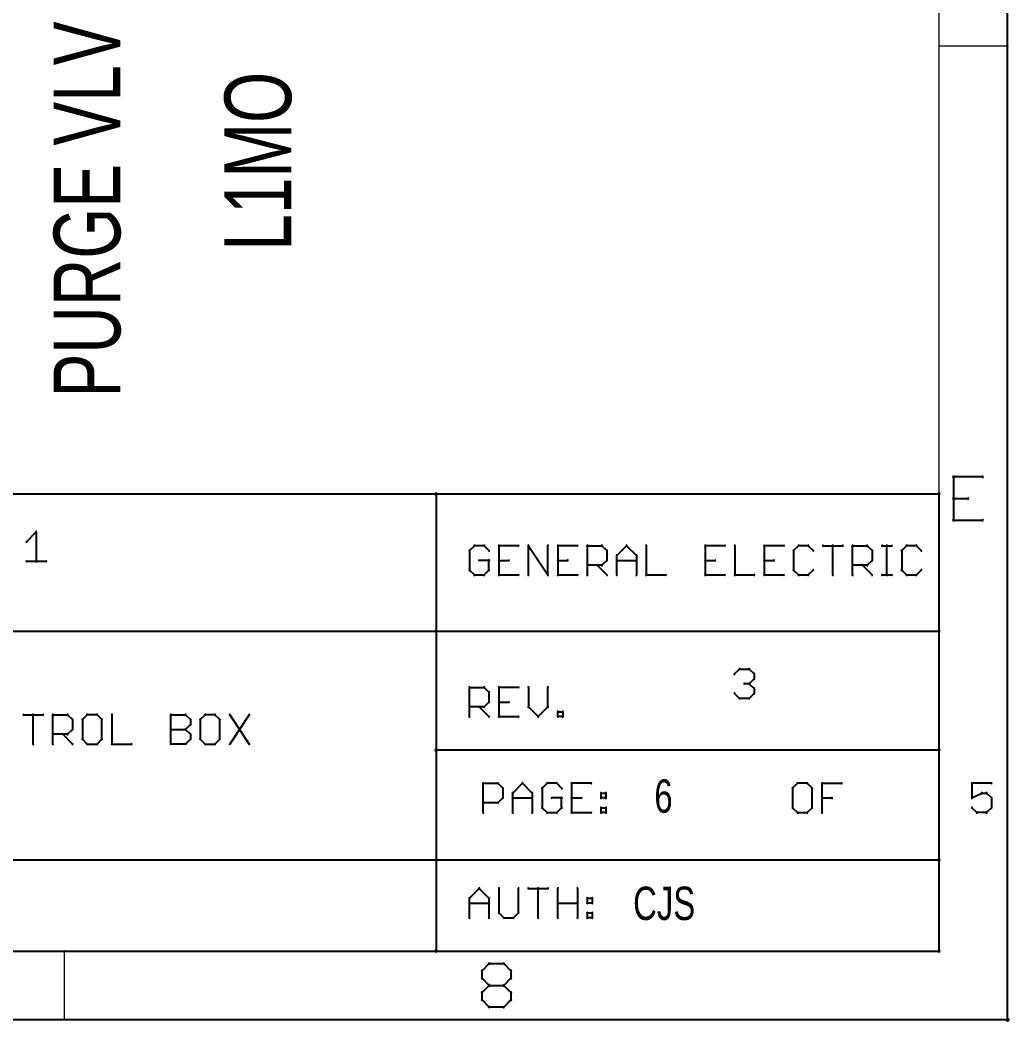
# Paper-space layout 'OUTPUT MODULE' of a CAD drawing. Header units: inches. Extents: x 0.9 to 16.5, y 0.5 to 10.7.
# Drawn here: x 14.34 to 16.503, y 0.497 to 2.687 of the extents above; entities that cross this region are included whole.
import ezdxf

# ---------------------------------------------------------------- set-up
doc = ezdxf.new("R2010")
doc.units = ezdxf.units.IN
doc.header["$MEASUREMENT"] = 0
for name, color, linetype in [('94', 14, 'Continuous'), ('97', 94, 'Continuous'), ('TEXT', 4, 'Continuous')]:
    doc.layers.add(name, color=color, linetype=linetype)
doc.styles.add('SLDTEXTSTYLE0', font='TXT', dxfattribs={"width": 0.736842})

psp = doc.layouts.new('OUTPUT MODULE')

# ---------------------------------------------------------------- linework, layer by layer
at = {"layer": '94', "lineweight": 25}
for p, q in [((15.25, 1.65), (12.75, 1.65)), ((16.35, 1.65), (15.25, 1.65)), ((15.25, 1.65), (15.25, 1.35)), ((16.35, 1.35), (16.35, 1.65)), ((15.3337, 1.5371), (15.323, 1.5264)), ((15.355, 1.5371), (15.3337, 1.5371)), ((15.3657, 1.5264), (15.355, 1.5371)), ((15.4302, 1.5371), (15.3875, 1.5371)), ((15.3875, 1.5371), (15.3875, 1.473)), ((15.4519, 1.473), (15.4519, 1.5371)), ((15.4519, 1.5371), (15.4946, 1.473)), ((15.4946, 1.473), (15.4946, 1.5371)), ((15.5591, 1.5371), (15.5164, 1.5371)), ((15.5164, 1.5371), (15.5164, 1.473)), ((15.5808, 1.473), (15.5808, 1.5371)), ((15.5808, 1.5371), (15.6128, 1.5371)), ((15.6128, 1.5371), (15.6235, 1.5264)), ((15.6453, 1.5157), (15.6666, 1.5371)), ((15.6666, 1.5371), (15.688, 1.5157)), ((15.7097, 1.5371), (15.7097, 1.473)), ((15.8813, 1.5371), (15.8386, 1.5371)), ((15.8386, 1.5371), (15.8386, 1.473)), ((15.9031, 1.5371), (15.9031, 1.473)), ((16.0103, 1.5371), (15.9675, 1.5371)), ((15.9675, 1.5371), (15.9675, 1.473)), ((16.0427, 1.5371), (16.032, 1.5264)), ((16.064, 1.5371), (16.0427, 1.5371)), ((16.0747, 1.5264), (16.064, 1.5371)), ((16.0965, 1.5371), (16.1392, 1.5371)), ((16.1178, 1.473), (16.1178, 1.5371)), ((16.1609, 1.473), (16.1609, 1.5371)), ((16.1609, 1.5371), (16.1929, 1.5371)), ((16.1929, 1.5371), (16.2036, 1.5264)), ((16.2254, 1.5371), (16.2467, 1.5371)), ((16.236, 1.473), (16.236, 1.5371)), ((16.279, 1.5371), (16.2683, 1.5264)), ((16.3004, 1.5371), (16.279, 1.5371)), ((16.311, 1.5264), (16.3004, 1.5371)), ((15.323, 1.5264), (15.323, 1.4837)), ((15.6235, 1.5264), (15.6235, 1.505)), ((15.6453, 1.473), (15.6453, 1.5157)), ((15.688, 1.5157), (15.688, 1.473)), ((16.032, 1.5264), (16.032, 1.4837)), ((16.2036, 1.5264), (16.2036, 1.505)), ((16.2683, 1.5264), (16.2683, 1.4837)), ((15.3657, 1.505), (15.3444, 1.505)), ((15.3657, 1.4837), (15.3657, 1.505)), ((15.3875, 1.505), (15.4088, 1.505)), ((15.5164, 1.505), (15.5377, 1.505)), ((15.6128, 1.4944), (15.5808, 1.4944)), ((15.6022, 1.4944), (15.6235, 1.473)), ((15.6235, 1.505), (15.6128, 1.4944)), ((15.6453, 1.505), (15.688, 1.505)), ((15.8386, 1.505), (15.86, 1.505)), ((15.9675, 1.505), (15.9889, 1.505)), ((16.1929, 1.4944), (16.1609, 1.4944)), ((16.1823, 1.4944), (16.2036, 1.473)), ((16.2036, 1.505), (16.1929, 1.4944)), ((15.323, 1.4837), (15.3337, 1.473)), ((15.3337, 1.473), (15.355, 1.473)), ((15.355, 1.473), (15.3657, 1.4837)), ((15.3875, 1.473), (15.4302, 1.473)), ((15.5164, 1.473), (15.5591, 1.473)), ((15.7097, 1.473), (15.7524, 1.473)), ((15.8386, 1.473), (15.8813, 1.473)), ((15.9031, 1.473), (15.9458, 1.473)), ((15.9675, 1.473), (16.0103, 1.473)), ((16.032, 1.4837), (16.0427, 1.473)), ((16.0427, 1.473), (16.064, 1.473)), ((16.064, 1.473), (16.0747, 1.4837)), ((16.2254, 1.473), (16.2467, 1.473)), ((16.2683, 1.4837), (16.279, 1.473)), ((16.279, 1.473), (16.3004, 1.473)), ((16.3004, 1.473), (16.311, 1.4837)), ((12.75, 1.35), (15.25, 1.35)), ((15.25, 1.35), (15.25, 1.09)), ((15.25, 1.35), (16.35, 1.35)), ((16.35, 1.09), (16.35, 1.35)), ((15.323, 1.163), (15.323, 1.2271)), ((15.323, 1.2271), (15.355, 1.2271)), ((15.355, 1.2271), (15.3657, 1.2164)), ((15.4302, 1.2271), (15.3875, 1.2271)), ((15.3875, 1.2271), (15.3875, 1.163)), ((15.4519, 1.2271), (15.4519, 1.1844)), ((15.4946, 1.1844), (15.4946, 1.2271)), ((15.3657, 1.2164), (15.3657, 1.195)), ((15.355, 1.1844), (15.323, 1.1844)), ((15.3444, 1.1844), (15.3657, 1.163)), ((15.3657, 1.195), (15.355, 1.1844)), ((15.3875, 1.195), (15.4088, 1.195)), ((15.4519, 1.1844), (15.4733, 1.163)), ((15.4733, 1.163), (15.4946, 1.1844)), ((15.3875, 1.163), (15.4302, 1.163)), ((15.5164, 1.163), (15.5164, 1.1737)), ((15.5164, 1.1737), (15.527, 1.1737)), ((15.527, 1.163), (15.5164, 1.163)), ((15.527, 1.1737), (15.527, 1.163)), ((15.25, 1.09), (15.25, 0.65)), ((15.25, 1.09), (16.35, 1.09)), ((16.35, 0.85), (16.35, 1.09)), ((15.353, 0.953), (15.353, 1.0171)), ((15.353, 1.0171), (15.385, 1.0171)), ((15.385, 1.0171), (15.3957, 1.0064)), ((15.4175, 0.9957), (15.4388, 1.0171)), ((15.4388, 1.0171), (15.4602, 0.9957)), ((15.4926, 1.0171), (15.4819, 1.0064)), ((15.5139, 1.0171), (15.4926, 1.0171)), ((15.5246, 1.0064), (15.5139, 1.0171)), ((15.5891, 1.0171), (15.5464, 1.0171)), ((15.5464, 1.0171), (15.5464, 0.953)), ((16.0405, 1.0171), (16.0298, 1.0064)), ((16.0618, 1.0171), (16.0405, 1.0171)), ((16.0725, 1.0064), (16.0618, 1.0171)), ((16.0942, 0.953), (16.0942, 1.0171)), ((16.0942, 1.0171), (16.1369, 1.0171)), ((15.3957, 1.0064), (15.3957, 0.985)), ((15.4175, 0.953), (15.4175, 0.9957)), ((15.4602, 0.9957), (15.4602, 0.953)), ((15.4819, 1.0064), (15.4819, 0.9637)), ((15.6108, 0.9957), (15.6215, 0.9957)), ((15.6108, 0.985), (15.6108, 0.9957)), ((15.6215, 0.9957), (15.6215, 0.985)), ((16.0298, 1.0064), (16.0298, 0.9637)), ((16.0725, 0.9637), (16.0725, 1.0064)), ((15.385, 0.9744), (15.353, 0.9744)), ((15.3957, 0.985), (15.385, 0.9744)), ((15.4175, 0.985), (15.4602, 0.985)), ((15.5246, 0.985), (15.5033, 0.985)), ((15.5246, 0.9637), (15.5246, 0.985)), ((15.5464, 0.985), (15.5677, 0.985)), ((15.6215, 0.985), (15.6108, 0.985)), ((16.0942, 0.985), (16.1156, 0.985)), ((15.4819, 0.9637), (15.4926, 0.953)), ((15.4926, 0.953), (15.5139, 0.953)), ((15.5139, 0.953), (15.5246, 0.9637)), ((15.5464, 0.953), (15.5891, 0.953)), ((15.6108, 0.9637), (15.6215, 0.9637)), ((15.6108, 0.953), (15.6108, 0.9637)), ((15.6215, 0.953), (15.6108, 0.953)), ((15.6215, 0.9637), (15.6215, 0.953)), ((16.0298, 0.9637), (16.0405, 0.953)), ((16.0405, 0.953), (16.0618, 0.953)), ((16.0618, 0.953), (16.0725, 0.9637)), ((12.75, 0.85), (16.35, 0.85)), ((16.35, 0.65), (16.35, 0.85)), ((15.323, 0.7657), (15.3444, 0.7871)), ((15.3444, 0.7871), (15.3657, 0.7657)), ((15.3875, 0.7871), (15.3875, 0.7337)), ((15.4302, 0.7337), (15.4302, 0.7871)), ((15.4519, 0.7871), (15.4946, 0.7871)), ((15.4733, 0.723), (15.4733, 0.7871)), ((15.5164, 0.723), (15.5164, 0.7871)), ((15.5591, 0.7871), (15.5591, 0.723)), ((15.323, 0.723), (15.323, 0.7657)), ((15.323, 0.755), (15.3657, 0.755)), ((15.3657, 0.7657), (15.3657, 0.723)), ((15.5164, 0.755), (15.5591, 0.755)), ((15.5808, 0.7657), (15.5915, 0.7657)), ((15.5808, 0.755), (15.5808, 0.7657)), ((15.5915, 0.755), (15.5808, 0.755)), ((15.5915, 0.7657), (15.5915, 0.755)), ((15.3875, 0.7337), (15.3981, 0.723)), ((15.3981, 0.723), (15.4195, 0.723)), ((15.4195, 0.723), (15.4302, 0.7337)), ((15.5808, 0.7337), (15.5915, 0.7337)), ((15.5808, 0.723), (15.5808, 0.7337)), ((15.5915, 0.723), (15.5808, 0.723)), ((15.5915, 0.7337), (15.5915, 0.723)), ((12.75, 0.65), (15.25, 0.65)), ((15.25, 0.65), (16.35, 0.65))]:
    psp.add_line(p, q, dxfattribs=at)
at = {"layer": '94', "lineweight": 18}
for centre, radius, start, end in [((15.25, 1.65), 0.0025, 90, 270), ((15.25, 1.65), 0.0025, 0, 180), ((15.25, 1.65), 0.0025, 270, 90), ((16.35, 1.65), 0.0025, 0, 180), ((16.35, 1.65), 0.0025, 270, 90), ((15.3337, 1.5371), 0.0015, 90, 270), ((15.3337, 1.5371), 0.0015, 315, 135), ((15.355, 1.5371), 0.0015, 45, 225), ((15.355, 1.5371), 0.0015, 270, 90), ((15.3875, 1.5371), 0.0015, 90, 270), ((15.3875, 1.5371), 0.0015, 0, 180), ((15.4302, 1.5371), 0.0015, 270, 90), ((15.4519, 1.5371), 0.0015, 0, 180), ((15.4519, 1.5371), 0.0015, 33.6901, 213.6901), ((15.4946, 1.5371), 0.0015, 0, 180), ((15.5164, 1.5371), 0.0015, 90, 270), ((15.5164, 1.5371), 0.0015, 0, 180), ((15.5591, 1.5371), 0.0015, 270, 90), ((15.5808, 1.5371), 0.0015, 0, 180), ((15.5808, 1.5371), 0.0015, 90, 270), ((15.6128, 1.5371), 0.0015, 45, 225), ((15.6128, 1.5371), 0.0015, 270, 90), ((15.6666, 1.5371), 0.0015, 45, 225), ((15.6666, 1.5371), 0.0015, 315, 135), ((15.7097, 1.5371), 0.0015, 0, 180), ((15.8386, 1.5371), 0.0015, 90, 270), ((15.8386, 1.5371), 0.0015, 0, 180), ((15.8813, 1.5371), 0.0015, 270, 90), ((15.9031, 1.5371), 0.0015, 0, 180), ((15.9675, 1.5371), 0.0015, 90, 270), ((15.9675, 1.5371), 0.0015, 0, 180), ((16.0103, 1.5371), 0.0015, 270, 90), ((16.0427, 1.5371), 0.0015, 90, 270), ((16.0427, 1.5371), 0.0015, 315, 135), ((16.064, 1.5371), 0.0015, 44.9865, 224.9865), ((16.064, 1.5371), 0.0015, 270, 90), ((16.0965, 1.5371), 0.0015, 90, 270), ((16.1178, 1.5371), 0.0015, 0, 180), ((16.1392, 1.5371), 0.0015, 270, 90), ((16.1609, 1.5371), 0.0015, 0, 180), ((16.1609, 1.5371), 0.0015, 90, 270), ((16.1929, 1.5371), 0.0015, 44.9865, 224.9865), ((16.1929, 1.5371), 0.0015, 270, 90), ((16.2254, 1.5371), 0.0015, 90, 270), ((16.236, 1.5371), 0.0015, 0, 180), ((16.2467, 1.5371), 0.0015, 270, 90), ((16.279, 1.5371), 0.0015, 90, 270), ((16.279, 1.5371), 0.0015, 315, 135), ((16.3004, 1.5371), 0.0015, 44.9865, 224.9865), ((16.3004, 1.5371), 0.0015, 270, 90), ((15.323, 1.5264), 0.0015, 0, 180), ((15.323, 1.5264), 0.0015, 135, 315), ((15.3657, 1.5264), 0.0015, 225, 45), ((15.6235, 1.5264), 0.0015, 0, 180), ((15.6235, 1.5264), 0.0015, 225, 45), ((15.6453, 1.5157), 0.0015, 0, 180), ((15.6453, 1.5157), 0.0015, 135, 315), ((15.688, 1.5157), 0.0015, 0, 180), ((15.688, 1.5157), 0.0015, 225, 45), ((16.032, 1.5264), 0.0015, 0, 180), ((16.032, 1.5264), 0.0015, 134.9865, 314.9865), ((16.0747, 1.5264), 0.0015, 225.0135, 45.0135), ((16.2036, 1.5264), 0.0015, 0, 180), ((16.2036, 1.5264), 0.0015, 225.0135, 45.0135), ((16.2683, 1.5264), 0.0015, 0, 180), ((16.2683, 1.5264), 0.0015, 134.9865, 314.9865), ((16.311, 1.5264), 0.0015, 225.0135, 45.0135), ((15.3444, 1.505), 0.0015, 90, 270), ((15.3657, 1.505), 0.0015, 0, 180), ((15.3657, 1.505), 0.0015, 270, 90), ((15.3875, 1.505), 0.0015, 90, 270), ((15.4088, 1.505), 0.0015, 270, 90), ((15.5164, 1.505), 0.0015, 90, 270), ((15.5377, 1.505), 0.0015, 270, 90), ((15.5808, 1.4944), 0.0015, 90, 270), ((15.6022, 1.4944), 0.0015, 45, 225), ((15.6128, 1.4944), 0.0015, 135, 315), ((15.6128, 1.4944), 0.0015, 270, 90), ((15.6235, 1.505), 0.0015, 180, 0), ((15.6235, 1.505), 0.0015, 315.0135, 135.0135), ((15.6453, 1.505), 0.0015, 90, 270), ((15.688, 1.505), 0.0015, 270, 90), ((15.8386, 1.505), 0.0015, 90, 270), ((15.86, 1.505), 0.0015, 270, 90), ((15.9675, 1.505), 0.0015, 90, 270), ((15.9889, 1.505), 0.0015, 270, 90), ((16.1609, 1.4944), 0.0015, 90, 270), ((16.1823, 1.4944), 0.0015, 44.9865, 224.9865), ((16.1929, 1.4944), 0.0015, 135.0135, 315.0135), ((16.1929, 1.4944), 0.0015, 270, 90), ((16.2036, 1.505), 0.0015, 180, 0), ((16.2036, 1.505), 0.0015, 315, 135), ((15.323, 1.4837), 0.0015, 44.9865, 224.9865), ((15.323, 1.4837), 0.0015, 180, 0), ((15.3337, 1.473), 0.0015, 90, 270), ((15.3337, 1.473), 0.0015, 225.0135, 45.0135), ((15.355, 1.473), 0.0015, 134.9865, 314.9865), ((15.355, 1.473), 0.0015, 270, 90), ((15.3657, 1.4837), 0.0015, 180, 0), ((15.3657, 1.4837), 0.0015, 315.0135, 135.0135), ((15.3875, 1.473), 0.0015, 90, 270), ((15.3875, 1.473), 0.0015, 180, 0), ((15.4302, 1.473), 0.0015, 270, 90), ((15.4519, 1.473), 0.0015, 180, 0), ((15.4946, 1.473), 0.0015, 180, 0), ((15.4946, 1.473), 0.0015, 213.6901, 33.6901), ((15.5164, 1.473), 0.0015, 90, 270), ((15.5164, 1.473), 0.0015, 180, 0), ((15.5591, 1.473), 0.0015, 270, 90), ((15.5808, 1.473), 0.0015, 180, 0), ((15.6235, 1.473), 0.0015, 225, 45), ((15.6453, 1.473), 0.0015, 180, 0), ((15.688, 1.473), 0.0015, 180, 0), ((15.7097, 1.473), 0.0015, 90, 270), ((15.7097, 1.473), 0.0015, 180, 0), ((15.7524, 1.473), 0.0015, 270, 90), ((15.8386, 1.473), 0.0015, 90, 270), ((15.8386, 1.473), 0.0015, 180, 0), ((15.8813, 1.473), 0.0015, 270, 90), ((15.9031, 1.473), 0.0015, 90, 270), ((15.9031, 1.473), 0.0015, 180, 0), ((15.9458, 1.473), 0.0015, 270, 90), ((15.9675, 1.473), 0.0015, 90, 270), ((15.9675, 1.473), 0.0015, 180, 0), ((16.0103, 1.473), 0.0015, 270, 90), ((16.032, 1.4837), 0.0015, 45, 225), ((16.032, 1.4837), 0.0015, 180, 0), ((16.0427, 1.473), 0.0015, 90, 270), ((16.0427, 1.473), 0.0015, 225.0135, 45.0135), ((16.064, 1.473), 0.0015, 135, 315), ((16.064, 1.473), 0.0015, 270, 90), ((16.0747, 1.4837), 0.0015, 315, 135), ((16.1178, 1.473), 0.0015, 180, 0), ((16.1609, 1.473), 0.0015, 180, 0), ((16.2036, 1.473), 0.0015, 225.0135, 45.0135), ((16.2254, 1.473), 0.0015, 90, 270), ((16.236, 1.473), 0.0015, 180, 0), ((16.2467, 1.473), 0.0015, 270, 90), ((16.2683, 1.4837), 0.0015, 45, 225), ((16.2683, 1.4837), 0.0015, 180, 0), ((16.279, 1.473), 0.0015, 90, 270), ((16.279, 1.473), 0.0015, 225.0135, 45.0135), ((16.3004, 1.473), 0.0015, 135, 315), ((16.3004, 1.473), 0.0015, 270, 90), ((16.311, 1.4837), 0.0015, 315, 135), ((15.25, 1.35), 0.0025, 0, 180), ((15.25, 1.35), 0.0025, 90, 270), ((15.25, 1.35), 0.0025, 180, 0), ((15.25, 1.35), 0.0025, 270, 90), ((16.35, 1.35), 0.0025, 0, 180), ((16.35, 1.35), 0.0025, 180, 0), ((16.35, 1.35), 0.0025, 270, 90), ((15.323, 1.2271), 0.0015, 0, 180), ((15.323, 1.2271), 0.0015, 90, 270), ((15.355, 1.2271), 0.0015, 45, 225), ((15.355, 1.2271), 0.0015, 270, 90), ((15.3875, 1.2271), 0.0015, 90, 270), ((15.3875, 1.2271), 0.0015, 0, 180), ((15.4302, 1.2271), 0.0015, 270, 90), ((15.4519, 1.2271), 0.0015, 0, 180), ((15.4946, 1.2271), 0.0015, 0, 180), ((15.3657, 1.2164), 0.0015, 0, 180), ((15.3657, 1.2164), 0.0015, 225, 45), ((15.323, 1.1844), 0.0015, 90, 270), ((15.3444, 1.1844), 0.0015, 45, 225), ((15.355, 1.1844), 0.0015, 135, 315), ((15.355, 1.1844), 0.0015, 270, 90), ((15.3657, 1.195), 0.0015, 180, 0), ((15.3657, 1.195), 0.0015, 315.0135, 135.0135), ((15.3875, 1.195), 0.0015, 90, 270), ((15.4088, 1.195), 0.0015, 270, 90), ((15.4519, 1.1844), 0.0015, 44.9865, 224.9865), ((15.4519, 1.1844), 0.0015, 180, 0), ((15.4946, 1.1844), 0.0015, 180, 0), ((15.4946, 1.1844), 0.0015, 315.0135, 135.0135), ((15.323, 1.163), 0.0015, 180, 0), ((15.3657, 1.163), 0.0015, 225, 45), ((15.3875, 1.163), 0.0015, 90, 270), ((15.3875, 1.163), 0.0015, 180, 0), ((15.4302, 1.163), 0.0015, 270, 90), ((15.4733, 1.163), 0.0015, 134.9865, 314.9865), ((15.4733, 1.163), 0.0015, 225.0135, 45.0135), ((15.5164, 1.1737), 0.0015, 0, 180), ((15.5164, 1.1737), 0.0015, 90, 270), ((15.5164, 1.163), 0.0015, 90, 270), ((15.5164, 1.163), 0.0015, 180, 0), ((15.527, 1.1737), 0.0015, 0, 180), ((15.527, 1.163), 0.0015, 180, 0), ((15.527, 1.1737), 0.0015, 270, 90), ((15.527, 1.163), 0.0015, 270, 90), ((15.25, 1.09), 0.0025, 0, 180), ((15.25, 1.09), 0.0025, 90, 270), ((15.25, 1.09), 0.0025, 180, 0), ((16.35, 1.09), 0.0025, 0, 180), ((16.35, 1.09), 0.0025, 180, 0), ((16.35, 1.09), 0.0025, 270, 90), ((15.353, 1.0171), 0.0015, 0, 180), ((15.353, 1.0171), 0.0015, 90, 270), ((15.385, 1.0171), 0.0015, 45, 225), ((15.385, 1.0171), 0.0015, 270, 90), ((15.3957, 1.0064), 0.0015, 0, 180), ((15.4388, 1.0171), 0.0015, 45, 225), ((15.4388, 1.0171), 0.0015, 315, 135), ((15.4819, 1.0064), 0.0015, 0, 180), ((15.4926, 1.0171), 0.0015, 90, 270), ((15.4926, 1.0171), 0.0015, 315, 135), ((15.5139, 1.0171), 0.0015, 45, 225), ((15.5139, 1.0171), 0.0015, 270, 90), ((15.5464, 1.0171), 0.0015, 90, 270), ((15.5464, 1.0171), 0.0015, 0, 180), ((15.5891, 1.0171), 0.0015, 270, 90), ((16.0298, 1.0064), 0.0015, 0, 180), ((16.0405, 1.0171), 0.0015, 90, 270), ((16.0405, 1.0171), 0.0015, 315.0135, 135.0135), ((16.0618, 1.0171), 0.0015, 45, 225), ((16.0618, 1.0171), 0.0015, 270, 90), ((16.0725, 1.0064), 0.0015, 0, 180), ((16.0942, 1.0171), 0.0015, 0, 180), ((16.0942, 1.0171), 0.0015, 90, 270), ((16.1369, 1.0171), 0.0015, 270, 90), ((15.3957, 1.0064), 0.0015, 225, 45), ((15.3957, 0.985), 0.0015, 315.0135, 135.0135), ((15.4175, 0.9957), 0.0015, 0, 180), ((15.4175, 0.9957), 0.0015, 135, 315), ((15.4175, 0.985), 0.0015, 90, 270), ((15.4602, 0.9957), 0.0015, 0, 180), ((15.4602, 0.9957), 0.0015, 225, 45), ((15.4602, 0.985), 0.0015, 270, 90), ((15.4819, 1.0064), 0.0015, 135, 315), ((15.5033, 0.985), 0.0015, 90, 270), ((15.5246, 0.985), 0.0015, 0, 180), ((15.5246, 1.0064), 0.0015, 225, 45), ((15.5246, 0.985), 0.0015, 270, 90), ((15.5464, 0.985), 0.0015, 90, 270), ((15.5677, 0.985), 0.0015, 270, 90), ((15.6108, 0.9957), 0.0015, 90, 270), ((15.6108, 0.9957), 0.0015, 0, 180), ((15.6108, 0.985), 0.0015, 90, 270), ((15.6215, 0.9957), 0.0015, 0, 180), ((15.6215, 0.9957), 0.0015, 270, 90), ((15.6215, 0.985), 0.0015, 270, 90), ((16.0298, 1.0064), 0.0015, 134.9865, 314.9865), ((16.0725, 1.0064), 0.0015, 225.0135, 45.0135), ((16.0942, 0.985), 0.0015, 90, 270), ((16.1156, 0.985), 0.0015, 270, 90), ((15.353, 0.9744), 0.0015, 90, 270), ((15.385, 0.9744), 0.0015, 135, 315), ((15.385, 0.9744), 0.0015, 270, 90), ((15.3957, 0.985), 0.0015, 180, 0), ((15.4819, 0.9637), 0.0015, 44.9865, 224.9865), ((15.5246, 0.9637), 0.0015, 315.0135, 135.0135), ((15.6108, 0.985), 0.0015, 180, 0), ((15.6108, 0.9637), 0.0015, 90, 270), ((15.6108, 0.9637), 0.0015, 0, 180), ((15.6215, 0.985), 0.0015, 180, 0), ((15.6215, 0.9637), 0.0015, 0, 180), ((15.6215, 0.9637), 0.0015, 270, 90), ((16.0298, 0.9637), 0.0015, 45, 225), ((16.0725, 0.9637), 0.0015, 315, 135), ((15.353, 0.953), 0.0015, 180, 0), ((15.4175, 0.953), 0.0015, 180, 0), ((15.4602, 0.953), 0.0015, 180, 0), ((15.4819, 0.9637), 0.0015, 180, 0), ((15.4926, 0.953), 0.0015, 90, 270), ((15.4926, 0.953), 0.0015, 225.0135, 45.0135), ((15.5139, 0.953), 0.0015, 134.9865, 314.9865), ((15.5139, 0.953), 0.0015, 270, 90), ((15.5246, 0.9637), 0.0015, 180, 0), ((15.5464, 0.953), 0.0015, 90, 270), ((15.5464, 0.953), 0.0015, 180, 0), ((15.5891, 0.953), 0.0015, 270, 90), ((15.6108, 0.953), 0.0015, 90, 270), ((15.6108, 0.953), 0.0015, 180, 0), ((15.6215, 0.953), 0.0015, 180, 0), ((15.6215, 0.953), 0.0015, 270, 90), ((16.0298, 0.9637), 0.0015, 180, 0), ((16.0405, 0.953), 0.0015, 90, 270), ((16.0405, 0.953), 0.0015, 225, 45), ((16.0618, 0.953), 0.0015, 134.9865, 314.9865), ((16.0618, 0.953), 0.0015, 270, 90), ((16.0725, 0.9637), 0.0015, 180, 0), ((16.0942, 0.953), 0.0015, 180, 0), ((16.35, 0.85), 0.0025, 0, 180), ((16.35, 0.85), 0.0025, 180, 0), ((16.35, 0.85), 0.0025, 270, 90), ((15.3444, 0.7871), 0.0015, 45, 225), ((15.3444, 0.7871), 0.0015, 315, 135), ((15.3875, 0.7871), 0.0015, 0, 180), ((15.4302, 0.7871), 0.0015, 0, 180), ((15.4519, 0.7871), 0.0015, 90, 270), ((15.4733, 0.7871), 0.0015, 0, 180), ((15.4946, 0.7871), 0.0015, 270, 90), ((15.5164, 0.7871), 0.0015, 0, 180), ((15.5591, 0.7871), 0.0015, 0, 180), ((15.323, 0.7657), 0.0015, 0, 180), ((15.323, 0.7657), 0.0015, 135, 315), ((15.3657, 0.7657), 0.0015, 0, 180), ((15.3657, 0.7657), 0.0015, 225, 45), ((15.5808, 0.7657), 0.0015, 90, 270), ((15.5808, 0.7657), 0.0015, 0, 180), ((15.5915, 0.7657), 0.0015, 0, 180), ((15.5915, 0.7657), 0.0015, 270, 90), ((15.323, 0.755), 0.0015, 90, 270), ((15.3657, 0.755), 0.0015, 270, 90), ((15.5164, 0.755), 0.0015, 90, 270), ((15.5591, 0.755), 0.0015, 270, 90), ((15.5808, 0.755), 0.0015, 90, 270), ((15.5808, 0.755), 0.0015, 180, 0), ((15.5915, 0.755), 0.0015, 180, 0), ((15.5915, 0.755), 0.0015, 270, 90), ((15.323, 0.723), 0.0015, 180, 0), ((15.3657, 0.723), 0.0015, 180, 0), ((15.3875, 0.7337), 0.0015, 44.9865, 224.9865), ((15.3875, 0.7337), 0.0015, 180, 0), ((15.3981, 0.723), 0.0015, 90, 270), ((15.3981, 0.723), 0.0015, 225.0135, 45.0135), ((15.4195, 0.723), 0.0015, 134.9865, 314.9865), ((15.4195, 0.723), 0.0015, 270, 90), ((15.4302, 0.7337), 0.0015, 180, 0), ((15.4302, 0.7337), 0.0015, 315.0135, 135.0135), ((15.4733, 0.723), 0.0015, 180, 0), ((15.5164, 0.723), 0.0015, 180, 0), ((15.5591, 0.723), 0.0015, 180, 0), ((15.5808, 0.7337), 0.0015, 90, 270), ((15.5808, 0.7337), 0.0015, 0, 180), ((15.5808, 0.723), 0.0015, 90, 270), ((15.5808, 0.723), 0.0015, 180, 0), ((15.5915, 0.7337), 0.0015, 0, 180), ((15.5915, 0.723), 0.0015, 180, 0), ((15.5915, 0.7337), 0.0015, 270, 90), ((15.5915, 0.723), 0.0015, 270, 90), ((15.25, 0.65), 0.0025, 90, 270), ((15.25, 0.65), 0.0025, 180, 0), ((15.25, 0.65), 0.0025, 270, 90), ((16.35, 0.65), 0.0025, 180, 0), ((16.35, 0.65), 0.0025, 270, 90)]:
    psp.add_arc(centre, radius, start, end, dxfattribs=at)
at = {"layer": '97', "lineweight": 25}
for p, q in [((16.5, 0.5), (16.5, 10.7)), ((16.4449, 1.6875), (16.3817, 1.6875)), ((16.3817, 1.6875), (16.3817, 1.5926)), ((16.3817, 1.64), (16.4133, 1.64)), ((16.3817, 1.5926), (16.4449, 1.5926)), ((14.3542, 1.5457), (14.3755, 1.5671)), ((14.3755, 1.5671), (14.3755, 1.503)), ((14.3542, 1.503), (14.3969, 1.503)), ((15.903, 1.2564), (15.9137, 1.2671)), ((15.9137, 1.2671), (15.935, 1.2671)), ((15.935, 1.2671), (15.9457, 1.2564)), ((15.9457, 1.2564), (15.9457, 1.2457)), ((15.935, 1.235), (15.9244, 1.235)), ((15.9457, 1.2457), (15.935, 1.235)), ((15.935, 1.235), (15.9457, 1.2244)), ((15.9137, 1.203), (15.903, 1.2137)), ((15.9457, 1.2137), (15.935, 1.203)), ((15.9457, 1.2244), (15.9457, 1.2137)), ((15.935, 1.203), (15.9137, 1.203)), ((14.3476, 1.1671), (14.3903, 1.1671)), ((14.3689, 1.103), (14.3689, 1.1671)), ((14.412, 1.103), (14.412, 1.1671)), ((14.412, 1.1671), (14.444, 1.1671)), ((14.444, 1.1671), (14.4547, 1.1564)), ((14.4871, 1.1671), (14.4765, 1.1564)), ((14.5085, 1.1671), (14.4871, 1.1671)), ((14.5192, 1.1564), (14.5085, 1.1671)), ((14.5409, 1.1671), (14.5409, 1.103)), ((14.6698, 1.103), (14.6698, 1.1671)), ((14.6698, 1.1671), (14.7019, 1.1671)), ((14.7019, 1.1671), (14.7125, 1.1564)), ((14.745, 1.1671), (14.7343, 1.1564)), ((14.7663, 1.1671), (14.745, 1.1671)), ((14.777, 1.1564), (14.7663, 1.1671)), ((14.7987, 1.1671), (14.8414, 1.103)), ((14.8414, 1.1671), (14.7987, 1.103)), ((14.4547, 1.1564), (14.4547, 1.135)), ((14.4765, 1.1564), (14.4765, 1.1137)), ((14.5192, 1.1137), (14.5192, 1.1564)), ((14.7125, 1.1457), (14.7019, 1.135)), ((14.7125, 1.1564), (14.7125, 1.1457)), ((14.7343, 1.1564), (14.7343, 1.1137)), ((14.777, 1.1137), (14.777, 1.1564)), ((14.444, 1.1244), (14.412, 1.1244)), ((14.4334, 1.1244), (14.4547, 1.103)), ((14.4547, 1.135), (14.444, 1.1244)), ((14.6698, 1.135), (14.7019, 1.135)), ((14.7019, 1.135), (14.7125, 1.1244)), ((14.7125, 1.1244), (14.7125, 1.1137)), ((14.4765, 1.1137), (14.4871, 1.103)), ((14.4871, 1.103), (14.5085, 1.103)), ((14.5085, 1.103), (14.5192, 1.1137)), ((14.5409, 1.103), (14.5836, 1.103)), ((14.7019, 1.103), (14.6698, 1.103)), ((14.7125, 1.1137), (14.7019, 1.103)), ((14.7343, 1.1137), (14.745, 1.103)), ((14.745, 1.103), (14.7663, 1.103)), ((14.7663, 1.103), (14.777, 1.1137)), ((16.4647, 1.0171), (16.422, 1.0171)), ((16.422, 1.0171), (16.422, 0.985)), ((16.422, 0.985), (16.4434, 0.9957)), ((16.4434, 0.9957), (16.454, 0.9957)), ((16.454, 0.9957), (16.4647, 0.985)), ((16.4647, 0.985), (16.4647, 0.9637)), ((16.4327, 0.953), (16.422, 0.9637)), ((16.454, 0.953), (16.4327, 0.953)), ((16.4647, 0.9637), (16.454, 0.953)), ((15.3504, 0.6067), (15.3662, 0.6225)), ((15.3662, 0.6225), (15.3979, 0.6225)), ((15.3979, 0.6225), (15.4137, 0.6067)), ((15.3504, 0.5908), (15.3504, 0.6067)), ((15.4137, 0.6067), (15.4137, 0.5908)), ((15.3662, 0.575), (15.3504, 0.5908)), ((15.3504, 0.5592), (15.3662, 0.575)), ((15.3662, 0.575), (15.3979, 0.575)), ((15.4137, 0.5908), (15.3979, 0.575)), ((15.3979, 0.575), (15.4137, 0.5592)), ((15.3504, 0.5434), (15.3504, 0.5592)), ((15.4137, 0.5592), (15.4137, 0.5434)), ((15.3662, 0.5276), (15.3504, 0.5434)), ((15.3979, 0.5276), (15.3662, 0.5276)), ((15.4137, 0.5434), (15.3979, 0.5276)), ((0.9, 0.5), (16.5, 0.5))]:
    psp.add_line(p, q, dxfattribs=at)
at = {"layer": '97', "lineweight": 18}
for p, q in [((16.35, 0.65), (16.35, 10.55)), ((16.5, 2.63), (16.35, 2.63)), ((1.05, 0.65), (16.35, 0.65)), ((14.4375, 0.5), (14.4375, 0.65))]:
    psp.add_line(p, q, dxfattribs=at)
for centre, radius, start, end in [((16.35, 2.63), 0.000984, 90, 270), ((16.5, 2.63), 0.000984, 270, 90), ((16.3817, 1.6875), 0.002, 90, 270), ((16.3817, 1.6875), 0.002, 0, 180), ((16.4449, 1.6875), 0.002, 270, 90), ((16.3817, 1.64), 0.002, 90, 270), ((16.4133, 1.64), 0.002, 270, 90), ((16.3817, 1.5926), 0.002, 90, 270), ((16.3817, 1.5926), 0.002, 180, 0), ((16.4449, 1.5926), 0.002, 270, 90), ((14.3755, 1.5671), 0.0015, 0, 180), ((14.3755, 1.5671), 0.0015, 315, 135), ((14.3542, 1.5457), 0.0015, 134.9865, 314.9865), ((14.3542, 1.503), 0.0015, 90, 270), ((14.3755, 1.503), 0.0015, 180, 0), ((14.3969, 1.503), 0.0015, 270, 90), ((15.903, 1.2564), 0.0015, 135, 315), ((15.9137, 1.2671), 0.0015, 90, 270), ((15.9137, 1.2671), 0.0015, 315, 135), ((15.935, 1.2671), 0.0015, 45, 225), ((15.935, 1.2671), 0.0015, 270, 90), ((15.9457, 1.2564), 0.0015, 0, 180), ((15.9457, 1.2564), 0.0015, 225, 45), ((15.9244, 1.235), 0.0015, 90, 270), ((15.935, 1.235), 0.0015, 45, 225), ((15.935, 1.235), 0.0015, 135, 315), ((15.935, 1.235), 0.0015, 270, 90), ((15.9457, 1.2457), 0.0015, 180, 0), ((15.9457, 1.2457), 0.0015, 315, 135), ((15.903, 1.2137), 0.0015, 44.9865, 224.9865), ((15.9457, 1.2244), 0.0015, 0, 180), ((15.9457, 1.2137), 0.0015, 180, 0), ((15.9457, 1.2244), 0.0015, 224.9865, 44.9865), ((15.9457, 1.2137), 0.0015, 315.0135, 135.0135), ((15.9137, 1.203), 0.0015, 90, 270), ((15.9137, 1.203), 0.0015, 225.0135, 45.0135), ((15.935, 1.203), 0.0015, 134.9865, 314.9865), ((15.935, 1.203), 0.0015, 270, 90), ((14.3476, 1.1671), 0.0015, 90, 270), ((14.3689, 1.1671), 0.0015, 0, 180), ((14.3903, 1.1671), 0.0015, 270, 90), ((14.412, 1.1671), 0.0015, 0, 180), ((14.412, 1.1671), 0.0015, 90, 270), ((14.444, 1.1671), 0.0015, 44.9865, 224.9865), ((14.444, 1.1671), 0.0015, 270, 90), ((14.4871, 1.1671), 0.0015, 90, 270), ((14.4871, 1.1671), 0.0015, 315, 135), ((14.5085, 1.1671), 0.0015, 44.9865, 224.9865), ((14.5085, 1.1671), 0.0015, 270, 90), ((14.5409, 1.1671), 0.0015, 0, 180), ((14.6698, 1.1671), 0.0015, 0, 180), ((14.6698, 1.1671), 0.0015, 90, 270), ((14.7019, 1.1671), 0.0015, 44.9865, 224.9865), ((14.7019, 1.1671), 0.0015, 270, 90), ((14.745, 1.1671), 0.0015, 90, 270), ((14.745, 1.1671), 0.0015, 315, 135), ((14.7663, 1.1671), 0.0015, 45, 225), ((14.7663, 1.1671), 0.0015, 270, 90), ((14.7987, 1.1671), 0.0015, 33.6795, 213.6795), ((14.8414, 1.1671), 0.0015, 326.3099, 146.3099), ((14.4547, 1.1564), 0.0015, 0, 180), ((14.4547, 1.1564), 0.0015, 225.0135, 45.0135), ((14.4765, 1.1564), 0.0015, 0, 180), ((14.4765, 1.1564), 0.0015, 134.9865, 314.9865), ((14.5192, 1.1564), 0.0015, 0, 180), ((14.5192, 1.1564), 0.0015, 225.0135, 45.0135), ((14.7125, 1.1564), 0.0015, 0, 180), ((14.7125, 1.1457), 0.0015, 180, 0), ((14.7125, 1.1564), 0.0015, 225.0135, 45.0135), ((14.7125, 1.1457), 0.0015, 314.9865, 134.9865), ((14.7343, 1.1564), 0.0015, 0, 180), ((14.7343, 1.1564), 0.0015, 134.9865, 314.9865), ((14.777, 1.1564), 0.0015, 0, 180), ((14.777, 1.1564), 0.0015, 225.0135, 45.0135), ((14.412, 1.1244), 0.0015, 90, 270), ((14.4334, 1.1244), 0.0015, 45, 225), ((14.444, 1.1244), 0.0015, 135.0135, 315.0135), ((14.444, 1.1244), 0.0015, 270, 90), ((14.4547, 1.135), 0.0015, 180, 0), ((14.4547, 1.135), 0.0015, 315, 135), ((14.6698, 1.135), 0.0015, 90, 270), ((14.7019, 1.135), 0.0015, 44.9865, 224.9865), ((14.7019, 1.135), 0.0015, 135.0135, 315.0135), ((14.7019, 1.135), 0.0015, 270, 90), ((14.7125, 1.1244), 0.0015, 0, 180), ((14.7125, 1.1244), 0.0015, 225, 45), ((14.3689, 1.103), 0.0015, 180, 0), ((14.412, 1.103), 0.0015, 180, 0), ((14.4547, 1.103), 0.0015, 225.0135, 45.0135), ((14.4765, 1.1137), 0.0015, 45, 225), ((14.4765, 1.1137), 0.0015, 180, 0), ((14.4871, 1.103), 0.0015, 90, 270), ((14.4871, 1.103), 0.0015, 225.0135, 45.0135), ((14.5085, 1.103), 0.0015, 135, 315), ((14.5085, 1.103), 0.0015, 270, 90), ((14.5192, 1.1137), 0.0015, 180, 0), ((14.5192, 1.1137), 0.0015, 315, 135), ((14.5409, 1.103), 0.0015, 90, 270), ((14.5409, 1.103), 0.0015, 180, 0), ((14.5836, 1.103), 0.0015, 270, 90), ((14.6698, 1.103), 0.0015, 90, 270), ((14.6698, 1.103), 0.0015, 180, 0), ((14.7019, 1.103), 0.0015, 135, 315), ((14.7019, 1.103), 0.0015, 270, 90), ((14.7125, 1.1137), 0.0015, 180, 0), ((14.7125, 1.1137), 0.0015, 315, 135), ((14.7343, 1.1137), 0.0015, 45, 225), ((14.7343, 1.1137), 0.0015, 180, 0), ((14.745, 1.103), 0.0015, 90, 270), ((14.745, 1.103), 0.0015, 225.0135, 45.0135), ((14.7663, 1.103), 0.0015, 134.9865, 314.9865), ((14.7663, 1.103), 0.0015, 270, 90), ((14.777, 1.1137), 0.0015, 180, 0), ((14.777, 1.1137), 0.0015, 315, 135), ((14.7987, 1.103), 0.0015, 146.3205, 326.3205), ((14.8414, 1.103), 0.0015, 213.6901, 33.6901), ((16.422, 1.0171), 0.0015, 90, 270), ((16.422, 1.0171), 0.0015, 0, 180), ((16.4647, 1.0171), 0.0015, 270, 90), ((16.422, 0.985), 0.0015, 116.5565, 296.5565), ((16.4434, 0.9957), 0.0015, 90, 270), ((16.4434, 0.9957), 0.0015, 296.5651, 116.5651), ((16.454, 0.9957), 0.0015, 45, 225), ((16.454, 0.9957), 0.0015, 270, 90), ((16.4647, 0.985), 0.0015, 0, 180), ((16.4647, 0.985), 0.0015, 225, 45), ((16.422, 0.985), 0.0015, 180, 0), ((16.422, 0.9637), 0.0015, 45, 225), ((16.4647, 0.9637), 0.0015, 315, 135), ((16.4327, 0.953), 0.0015, 90, 270), ((16.4327, 0.953), 0.0015, 225.0135, 45.0135), ((16.454, 0.953), 0.0015, 135, 315), ((16.454, 0.953), 0.0015, 270, 90), ((16.4647, 0.9637), 0.0015, 180, 0), ((14.4375, 0.65), 0.000984, 0, 180), ((16.35, 0.65), 0.000984, 180, 0), ((16.35, 0.65), 0.000984, 270, 90), ((15.3662, 0.6225), 0.002, 90, 270), ((15.3662, 0.6225), 0.002, 315, 135), ((15.3979, 0.6225), 0.002, 44.9899, 224.9899), ((15.3979, 0.6225), 0.002, 270, 90), ((15.3504, 0.6067), 0.002, 0, 180), ((15.3504, 0.6067), 0.002, 135, 315), ((15.3504, 0.5908), 0.002, 45.0101, 225.0101), ((15.4137, 0.6067), 0.002, 0, 180), ((15.4137, 0.6067), 0.002, 224.9899, 44.9899), ((15.4137, 0.5908), 0.002, 315, 135), ((15.3504, 0.5908), 0.002, 180, 0), ((15.3662, 0.575), 0.002, 90, 270), ((15.3662, 0.575), 0.002, 314.9899, 134.9899), ((15.3662, 0.575), 0.002, 225.0101, 45.0101), ((15.3979, 0.575), 0.002, 45, 225), ((15.3979, 0.575), 0.002, 135, 315), ((15.3979, 0.575), 0.002, 270, 90), ((15.4137, 0.5908), 0.002, 180, 0), ((15.3504, 0.5592), 0.002, 0, 180), ((15.3504, 0.5592), 0.002, 135, 315), ((15.4137, 0.5592), 0.002, 0, 180), ((15.4137, 0.5592), 0.002, 224.9899, 44.9899), ((15.3504, 0.5434), 0.002, 45, 225), ((15.3504, 0.5434), 0.002, 180, 0), ((15.3662, 0.5276), 0.002, 90, 270), ((15.3662, 0.5276), 0.002, 225, 45), ((15.3979, 0.5276), 0.002, 135.0101, 315.0101), ((15.3979, 0.5276), 0.002, 270, 90), ((15.4137, 0.5434), 0.002, 180, 0), ((15.4137, 0.5434), 0.002, 315.0101, 135.0101), ((14.4375, 0.5), 0.000984, 180, 0)]:
    psp.add_arc(centre, radius, start, end, dxfattribs=at)
at = {"layer": '97', "lineweight": 25}
for start, end in [(180, 0), (270, 90)]:
    psp.add_arc((16.5, 0.5), 0.00295, start, end, dxfattribs=at)

# ---------------------------------------------------------------- texts
at = {"layer": 'TEXT', "char_height": 0.14583, "attachment_point": 2, "rotation": 90, "style": 'SLDTEXTSTYLE0'}
for s, insert in [('PURGE VLV', (14.4136, 2.2728)), ('L1MO', (14.7872, 2.3783))]:
    psp.add_mtext(s, dxfattribs=dict(at, insert=insert))
at = {"layer": 'TEXT', "attachment_point": 2, "style": 'SLDTEXTSTYLE0'}
for s, insert, char_height in [('6', (15.7473, 1.0257), 0.0729), ('CJS', (15.7488, 0.791), 0.07292)]:
    psp.add_mtext(s, dxfattribs=dict(at, insert=insert, char_height=char_height))

doc.saveas('drawing.dxf')
